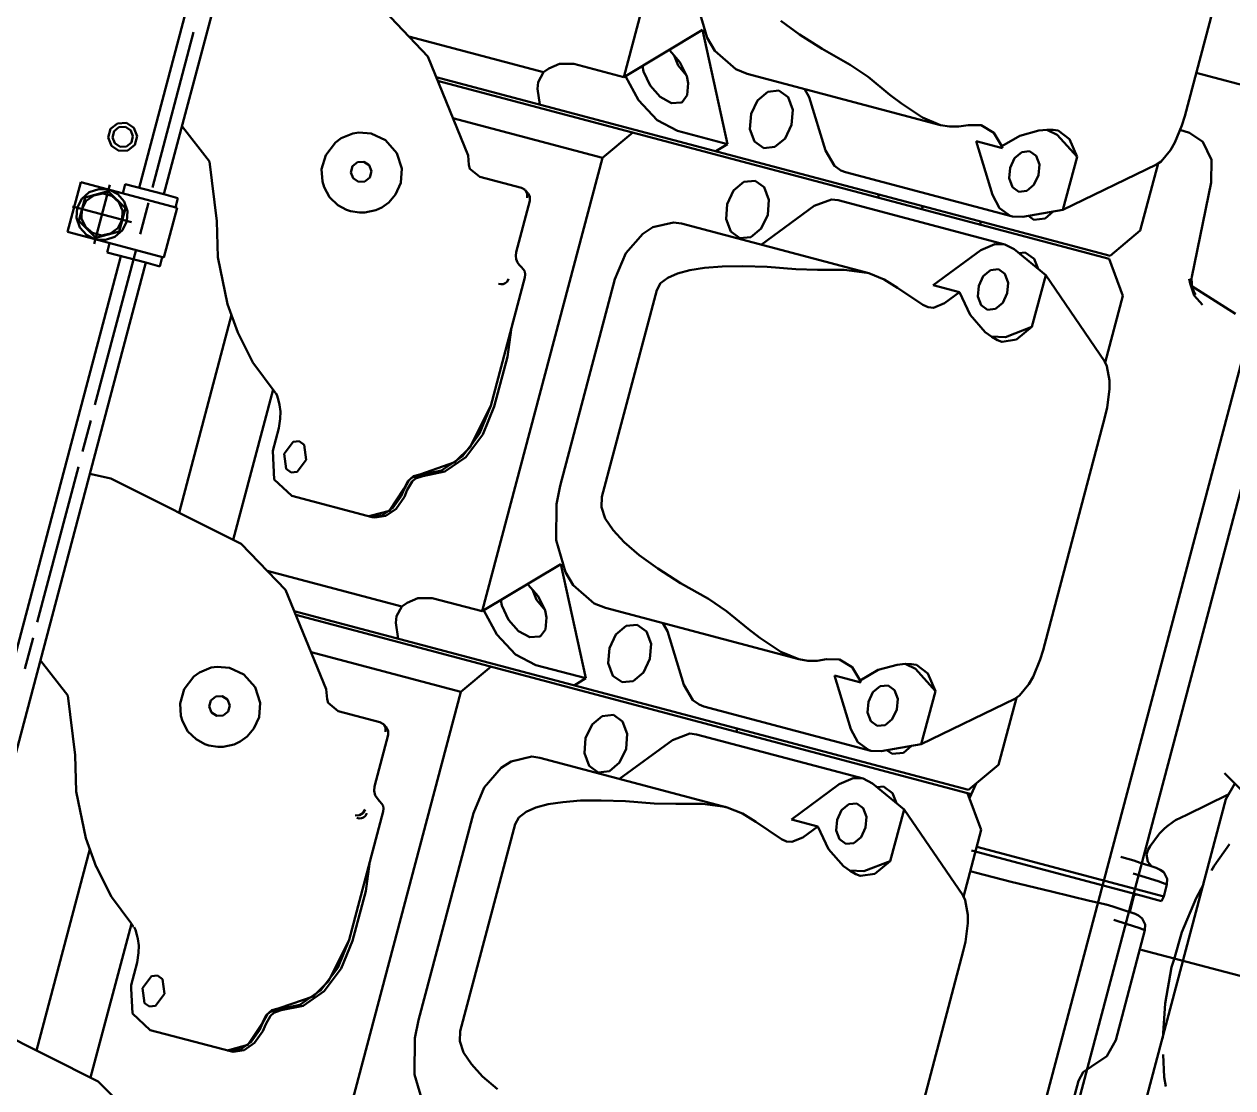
# Model space of a CAD drawing. Header units: centimetres. Extents: x 139057 to 200038, y 34824 to 80516.
# Drawn here: x 170316.28 to 170353.89, y 61318.2 to 61351.31 of the extents above; entities that cross this region are included whole.
import ezdxf

# ---------------------------------------------------------------- set-up
doc = ezdxf.new("R2010")
doc.units = ezdxf.units.CM
doc.header["$LTSCALE"] = 100
doc.layers.get('0').update_dxf_attribs({"lineweight": 0})
doc.layers.add('440_ALTRI_ELEMENTI_001-AM_0', color=31, linetype='Continuous', lineweight=50)

# ---------------------------------------------------------------- blocks, each defined once
blk = doc.blocks.new('A$C12667F03')
for p, q in [((-178.561, -892.661), (-291.341, -1317.962)), ((-214.226, -1023.257), (-262.861, -1206.663)), ((-221.335, -1053.966), (-261.682, -1206.119)), ((-222.302, -1053.71), (-254.147, -1173.799)), ((-269.608, -1097.312), (-276.554, -1123.507)), ((-268.835, -1097.517), (-275.781, -1123.712)), ((-257.724, -1105.947), (-261.467, -1120.064)), ((-242.088, -1114.02), (-244.013, -1121.278)), ((-258.875, -1118.844), (-259.162, -1117.854)), ((-267.567, -1119.427), (-268.919, -1118.006)), ((-256.006, -1118.737), (-256.585, -1118.315)), ((-274.857, -1118.665), (-276.138, -1123.498)), ((-259.017, -1118.596), (-261.467, -1120.064)), ((-259.017, -1118.596), (-258.239, -1122.15)), ((-268.163, -1118.801), (-263.972, -1119.912)), ((-258.632, -1119.249), (-258.875, -1118.844)), ((-255.293, -1119.189), (-256.006, -1118.737)), ((-266.318, -1122.502), (-267.567, -1119.427)), ((-260.065, -1119.224), (-260.036, -1119.24)), ((-260.036, -1119.24), (-259.721, -1119.595)), ((-259.777, -1119.706), (-259.906, -1119.387)), ((-257.984, -1119.82), (-258.632, -1119.249)), ((-254.425, -1119.678), (-255.293, -1119.189)), ((-263.803, -1119.797), (-263.972, -1119.912)), ((-263.803, -1119.797), (-263.476, -1119.656)), ((-263.476, -1119.656), (-263.025, -1119.651)), ((-263.025, -1119.651), (-261.467, -1120.064)), ((-260.856, -1119.885), (-260.892, -1119.72)), ((-259.521, -1120.019), (-259.777, -1119.706)), ((-259.721, -1119.595), (-259.513, -1120.034)), ((-257.628, -1119.96), (-257.984, -1119.82)), ((-253.867, -1120.059), (-254.425, -1119.678)), ((-267.31, -1120.061), (-246.335, -1125.623)), ((-267.263, -1120.178), (-246.361, -1125.72)), ((-264.136, -1120.219), (-263.972, -1119.912)), ((-261.011, -1120.785), (-261.414, -1120.035)), ((-260.648, -1120.324), (-260.856, -1119.885)), ((-259.513, -1120.034), (-259.465, -1120.254)), ((-257.628, -1119.96), (-251.614, -1121.555)), ((-253.187, -1120.612), (-253.867, -1120.059)), ((-243.655, -1119.93), (-235.887, -1121.99)), ((-264.159, -1120.426), (-264.136, -1120.219)), ((-264.084, -1120.917), (-264.159, -1120.426)), ((-260.334, -1120.68), (-260.648, -1120.324)), ((-259.465, -1120.254), (-259.495, -1120.63)), ((-257.307, -1120.787), (-256.989, -1120.521)), ((-256.989, -1120.521), (-256.641, -1120.485)), ((-256.641, -1120.485), (-256.357, -1120.689)), ((-255.851, -1120.431), (-255.7, -1120.685)), ((-260.428, -1121.404), (-261.011, -1120.785)), ((-259.986, -1120.871), (-260.334, -1120.68)), ((-259.683, -1120.853), (-259.986, -1120.871)), ((-259.658, -1120.839), (-259.683, -1120.853)), ((-259.495, -1120.63), (-259.658, -1120.839)), ((-257.51, -1121.212), (-257.307, -1120.787)), ((-256.357, -1120.689), (-256.212, -1121.078)), ((-255.7, -1120.685), (-255.19, -1122.352)), ((-252.83, -1120.89), (-253.187, -1120.612)), ((-252.172, -1121.321), (-252.83, -1120.89)), ((-257.544, -1121.681), (-257.51, -1121.212)), ((-256.212, -1121.078), (-256.246, -1121.547)), ((-251.614, -1121.555), (-252.172, -1121.321)), ((-244.013, -1121.278), (-244.099, -1121.567)), ((-277.444, -1121.679), (-277.515, -1121.948)), ((-277.228, -1121.504), (-277.444, -1121.679)), ((-277.181, -1121.625), (-277.334, -1121.749)), ((-276.95, -1121.488), (-277.228, -1121.504)), ((-276.983, -1121.614), (-277.181, -1121.625)), ((-276.817, -1121.721), (-276.983, -1121.614)), ((-276.716, -1121.639), (-276.95, -1121.488)), ((-276.616, -1121.898), (-276.716, -1121.639)), ((-275.204, -1121.611), (-274.361, -1122.686)), ((-266.791, -1121.337), (-262.132, -1122.572)), ((-259.796, -1121.737), (-260.428, -1121.404)), ((-257.4, -1122.07), (-257.544, -1121.681)), ((-256.246, -1121.547), (-256.449, -1121.972)), ((-251.611, -1121.555), (-251.614, -1121.555)), ((-251.331, -1121.604), (-251.611, -1121.555)), ((-251.043, -1121.605), (-251.331, -1121.604)), ((-250.75, -1121.558), (-251.043, -1121.605)), ((-250.346, -1121.56), (-250.75, -1121.558)), ((-250.346, -1121.56), (-249.954, -1121.799)), ((-248.556, -1121.726), (-248.305, -1121.702)), ((-248.307, -1121.702), (-247.986, -1121.857)), ((-248.305, -1121.702), (-248.105, -1121.704)), ((-248.105, -1121.704), (-247.958, -1121.727)), ((-244.099, -1121.567), (-244.323, -1122.104)), ((-244.163, -1121.71), (-243.864, -1121.801)), ((-277.515, -1121.948), (-277.414, -1122.207)), ((-277.334, -1121.749), (-277.385, -1121.941)), ((-277.385, -1121.941), (-277.314, -1122.125)), ((-276.746, -1121.906), (-276.817, -1121.721)), ((-276.796, -1122.097), (-276.746, -1121.906)), ((-276.687, -1122.167), (-276.616, -1121.898)), ((-270.266, -1121.966), (-270.443, -1122.096)), ((-269.901, -1121.817), (-270.266, -1121.966)), ((-269.712, -1121.788), (-269.901, -1121.817)), ((-269.33, -1121.819), (-269.712, -1121.788)), ((-268.881, -1122.028), (-269.33, -1121.819)), ((-268.529, -1122.428), (-268.881, -1122.028)), ((-261.193, -1121.787), (-262.132, -1122.572)), ((-259.796, -1121.737), (-258.239, -1122.15)), ((-257.115, -1122.273), (-257.4, -1122.07)), ((-256.449, -1121.972), (-256.767, -1122.237)), ((-250.506, -1122.062), (-249.995, -1123.73)), ((-250.506, -1122.062), (-249.686, -1122.28)), ((-249.954, -1121.799), (-249.706, -1122.218)), ((-249.706, -1122.218), (-249.139, -1121.89)), ((-249.139, -1121.89), (-248.556, -1121.726)), ((-247.986, -1121.857), (-247.364, -1122.548)), ((-247.958, -1121.727), (-247.955, -1121.728)), ((-247.955, -1121.728), (-247.599, -1121.996)), ((-247.599, -1121.996), (-247.364, -1122.548)), ((-243.447, -1122.078), (-243.863, -1121.802)), ((-243.183, -1122.635), (-243.447, -1122.078)), ((-277.414, -1122.207), (-277.181, -1122.358)), ((-277.314, -1122.125), (-277.147, -1122.232)), ((-277.181, -1122.358), (-276.903, -1122.343)), ((-277.147, -1122.232), (-276.95, -1122.222)), ((-276.95, -1122.222), (-276.796, -1122.097)), ((-276.903, -1122.343), (-276.687, -1122.167)), ((-270.443, -1122.096), (-270.746, -1122.489)), ((-268.378, -1122.912), (-268.529, -1122.428)), ((-258.239, -1122.15), (-258.606, -1122.37)), ((-256.767, -1122.237), (-257.115, -1122.273)), ((-254.916, -1122.825), (-255.19, -1122.352)), ((-249.705, -1122.217), (-249.686, -1122.28)), ((-249.307, -1122.585), (-249.083, -1122.398)), ((-249.083, -1122.398), (-248.839, -1122.373)), ((-248.839, -1122.373), (-248.639, -1122.516)), ((-244.455, -1122.337), (-244.744, -1122.687)), ((-244.323, -1122.104), (-244.455, -1122.337)), ((-274.361, -1122.686), (-274.135, -1124.546)), ((-270.746, -1122.489), (-270.873, -1122.93)), ((-269.915, -1122.837), (-269.966, -1123.029)), ((-269.762, -1122.713), (-269.915, -1122.837)), ((-269.564, -1122.702), (-269.762, -1122.713)), ((-269.398, -1122.809), (-269.564, -1122.702)), ((-269.327, -1122.993), (-269.398, -1122.809)), ((-266.293, -1122.797), (-266.318, -1122.502)), ((-266.293, -1122.797), (-266.293, -1122.798)), ((-266.257, -1122.917), (-266.293, -1122.798)), ((-262.132, -1122.572), (-265.876, -1136.69)), ((-254.717, -1122.97), (-254.916, -1122.825)), ((-249.45, -1122.884), (-249.307, -1122.585)), ((-248.639, -1122.516), (-248.537, -1122.789)), ((-248.537, -1122.789), (-248.561, -1123.119)), ((-247.364, -1122.548), (-247.802, -1124.199)), ((-244.89, -1122.787), (-247.802, -1124.199)), ((-244.843, -1122.755), (-245.396, -1124.838)), ((-244.744, -1122.687), (-244.89, -1122.787)), ((-243.187, -1123.345), (-243.183, -1122.635)), ((-270.873, -1122.93), (-270.852, -1123.314)), ((-269.966, -1123.029), (-269.895, -1123.213)), ((-269.895, -1123.213), (-269.728, -1123.32)), ((-269.531, -1123.31), (-269.378, -1123.185)), ((-269.378, -1123.185), (-269.327, -1122.993)), ((-268.413, -1123.358), (-268.378, -1122.912)), ((-265.948, -1123.169), (-266.257, -1122.917)), ((-265.948, -1123.169), (-264.652, -1123.513)), ((-254.571, -1123.026), (-254.717, -1122.97)), ((-254.572, -1123.026), (-249.377, -1124.403)), ((-249.473, -1123.214), (-249.45, -1122.884)), ((-249.372, -1123.487), (-249.473, -1123.214)), ((-248.561, -1123.119), (-248.704, -1123.418)), ((-278.781, -1124.882), (-278.371, -1123.336)), ((-275.375, -1124.13), (-278.371, -1123.336)), ((-278.108, -1123.648), (-277.813, -1123.547)), ((-277.95, -1125.258), (-277.463, -1123.421)), ((-277.813, -1123.547), (-277.501, -1123.566)), ((-277.501, -1123.566), (-277.221, -1123.704)), ((-276.989, -1123.392), (-277.066, -1123.682)), ((-276.989, -1123.392), (-275.781, -1123.712)), ((-270.852, -1123.314), (-270.8, -1123.489)), ((-270.8, -1123.489), (-270.625, -1123.802)), ((-269.728, -1123.32), (-269.531, -1123.31)), ((-268.572, -1123.715), (-268.413, -1123.358)), ((-264.652, -1123.513), (-264.542, -1123.575)), ((-264.542, -1123.575), (-264.528, -1123.588)), ((-264.529, -1123.589), (-264.445, -1123.683)), ((-264.528, -1123.588), (-264.475, -1123.687)), ((-258.254, -1124.015), (-258.051, -1123.59)), ((-258.051, -1123.59), (-257.732, -1123.324)), ((-257.732, -1123.324), (-257.384, -1123.288)), ((-257.384, -1123.288), (-257.1, -1123.492)), ((-257.1, -1123.492), (-256.955, -1123.881)), ((-249.172, -1123.63), (-249.372, -1123.487)), ((-248.704, -1123.418), (-248.927, -1123.605)), ((-243.187, -1123.345), (-243.789, -1126.281)), ((-278.48, -1124.135), (-278.342, -1123.854)), ((-278.431, -1124.536), (-278.238, -1123.81)), ((-278.342, -1123.854), (-278.108, -1123.648)), ((-278.335, -1124.173), (-278.2, -1123.917)), ((-277.514, -1123.614), (-278.238, -1123.81)), ((-278.2, -1123.917), (-277.968, -1123.745)), ((-277.968, -1123.745), (-277.684, -1123.69)), ((-277.684, -1123.69), (-277.404, -1123.764)), ((-276.982, -1124.143), (-277.514, -1123.614)), ((-277.404, -1123.764), (-277.184, -1123.953)), ((-277.221, -1123.704), (-277.015, -1123.938)), ((-277.184, -1123.953), (-277.068, -1124.217)), ((-277.015, -1123.938), (-276.914, -1124.233)), ((-275.781, -1123.712), (-275.346, -1123.827)), ((-275.346, -1123.827), (-275.423, -1124.117)), ((-270.625, -1123.802), (-270.373, -1124.045)), ((-268.997, -1124.118), (-268.785, -1123.964)), ((-268.785, -1123.964), (-268.572, -1123.715)), ((-264.391, -1123.912), (-264.816, -1125.514)), ((-264.496, -1123.648), (-264.445, -1123.683)), ((-264.475, -1123.687), (-264.474, -1123.818)), ((-264.445, -1123.683), (-264.391, -1123.783)), ((-264.391, -1123.783), (-264.391, -1123.912)), ((-256.955, -1123.881), (-256.989, -1124.35)), ((-255.549, -1124.071), (-255.01, -1123.871)), ((-255.01, -1123.871), (-254.802, -1123.896)), ((-254.802, -1123.896), (-249.608, -1125.273)), ((-253.529, -1123.716), (-253.555, -1123.812)), ((-249.78, -1124.14), (-249.995, -1123.73)), ((-248.927, -1123.605), (-249.172, -1123.63)), ((-276.788, -1124.583), (-278.625, -1124.096)), ((-278.499, -1124.446), (-278.48, -1124.135)), ((-278.344, -1124.462), (-278.335, -1124.173)), ((-277.174, -1124.869), (-276.982, -1124.143)), ((-277.068, -1124.217), (-277.078, -1124.506)), ((-276.914, -1124.233), (-276.933, -1124.545)), ((-276.266, -1123.981), (-276.523, -1124.948)), ((-275.785, -1125.677), (-275.375, -1124.13)), ((-270.373, -1124.045), (-270.1, -1124.195)), ((-270.1, -1124.195), (-269.972, -1124.238)), ((-269.692, -1124.282), (-269.972, -1124.238)), ((-269.692, -1124.282), (-269.528, -1124.28)), ((-269.528, -1124.28), (-269.183, -1124.204)), ((-269.183, -1124.204), (-268.997, -1124.118)), ((-258.288, -1124.484), (-258.254, -1124.015)), ((-255.549, -1124.071), (-257.191, -1125.28)), ((-252.159, -1124.079), (-252.192, -1124.174)), ((-249.449, -1124.38), (-249.78, -1124.14)), ((-247.802, -1124.199), (-249.052, -1124.416)), ((-248.103, -1124.251), (-248.36, -1124.467)), ((-278.398, -1124.741), (-278.499, -1124.446)), ((-277.899, -1125.065), (-278.431, -1124.536)), ((-278.228, -1124.727), (-278.344, -1124.462)), ((-277.078, -1124.506), (-277.213, -1124.762)), ((-276.933, -1124.545), (-277.07, -1124.825)), ((-274.135, -1124.544), (-274.108, -1125.673)), ((-274.135, -1124.544), (-274.135, -1124.546)), ((-260.569, -1124.737), (-259.927, -1124.584)), ((-259.927, -1124.584), (-259.676, -1124.621)), ((-259.676, -1124.62), (-253.843, -1126.167)), ((-258.143, -1124.873), (-258.288, -1124.484)), ((-256.989, -1124.35), (-257.192, -1124.775)), ((-250.36, -1124.556), (-250.383, -1124.653)), ((-249.377, -1124.403), (-249.449, -1124.38)), ((-249.052, -1124.416), (-249.377, -1124.403)), ((-248.874, -1124.384), (-248.708, -1124.503)), ((-248.36, -1124.467), (-248.708, -1124.503)), ((-275.785, -1125.677), (-278.781, -1124.882)), ((-278.191, -1124.976), (-278.398, -1124.741)), ((-278.008, -1124.915), (-278.228, -1124.727)), ((-277.911, -1125.113), (-278.191, -1124.976)), ((-277.729, -1124.989), (-278.008, -1124.915)), ((-277.174, -1124.869), (-277.899, -1125.065)), ((-277.445, -1124.935), (-277.729, -1124.989)), ((-277.305, -1125.031), (-277.6, -1125.132)), ((-277.213, -1124.762), (-277.445, -1124.935)), ((-277.07, -1124.825), (-277.305, -1125.031)), ((-261.403, -1125.547), (-260.876, -1124.938)), ((-260.876, -1124.938), (-260.569, -1124.737)), ((-257.859, -1125.077), (-258.143, -1124.873)), ((-257.511, -1125.041), (-257.859, -1125.077)), ((-257.192, -1124.775), (-257.511, -1125.041)), ((-245.396, -1124.838), (-246.335, -1125.623)), ((-276.651, -1125.431), (-277.932, -1130.264)), ((-277.6, -1125.132), (-277.911, -1125.113)), ((-277.476, -1125.228), (-277.553, -1125.518)), ((-250.355, -1125.449), (-251.842, -1126.543)), ((-250.355, -1125.449), (-249.925, -1125.259)), ((-249.925, -1125.259), (-249.608, -1125.273)), ((-249.608, -1125.273), (-249.32, -1125.423)), ((-249.32, -1125.423), (-248.34, -1126.231)), ((-276.345, -1125.839), (-283.064, -1151.177)), ((-277.118, -1125.634), (-282.845, -1147.231)), ((-277.553, -1125.518), (-276.345, -1125.839)), ((-276.345, -1125.839), (-275.91, -1125.954)), ((-275.833, -1125.664), (-275.91, -1125.954)), ((-274.108, -1125.673), (-273.8, -1127.129)), ((-264.83, -1125.627), (-264.816, -1125.514)), ((-264.817, -1125.733), (-264.83, -1125.627)), ((-264.781, -1125.829), (-264.817, -1125.733)), ((-264.729, -1125.91), (-264.781, -1125.829)), ((-261.744, -1126.348), (-261.403, -1125.547)), ((-248.977, -1125.518), (-249.18, -1125.539)), ((-248.977, -1125.518), (-248.693, -1125.721)), ((-248.693, -1125.721), (-248.576, -1126.036)), ((-246.361, -1125.72), (-245.934, -1126.868)), ((-264.668, -1125.971), (-264.729, -1125.91)), ((-264.59, -1126.051), (-264.668, -1125.971)), ((-264.59, -1126.051), (-264.551, -1126.118)), ((-264.551, -1126.118), (-264.535, -1126.203)), ((-264.535, -1126.203), (-264.547, -1126.298)), ((-260.104, -1126.306), (-259.798, -1126.172)), ((-259.798, -1126.172), (-259.417, -1126.071)), ((-259.417, -1126.071), (-258.958, -1126)), ((-258.958, -1126), (-258.413, -1125.958)), ((-258.413, -1125.958), (-257.768, -1125.948)), ((-257.768, -1125.948), (-257.009, -1125.973)), ((-257.009, -1125.973), (-256.113, -1126.042)), ((-256.113, -1126.042), (-255.444, -1126.059)), ((-255.444, -1126.059), (-254.614, -1126.061)), ((-254.614, -1126.061), (-253.908, -1126.151)), ((-253.908, -1126.151), (-253.841, -1126.168)), ((-253.841, -1126.168), (-253.369, -1126.358)), ((-250.281, -1126.258), (-250.057, -1126.072)), ((-250.057, -1126.072), (-249.813, -1126.046)), ((-249.813, -1126.046), (-249.613, -1126.189)), ((-249.613, -1126.189), (-249.511, -1126.462)), ((-264.547, -1126.298), (-265.606, -1130.29)), ((-265.295, -1126.512), (-265.373, -1126.497)), ((-265.224, -1126.507), (-265.295, -1126.512)), ((-265.159, -1126.482), (-265.224, -1126.507)), ((-265.1, -1126.433), (-265.159, -1126.482)), ((-265.053, -1126.344), (-265.1, -1126.433)), ((-261.744, -1126.348), (-263.451, -1132.786)), ((-260.445, -1126.693), (-260.328, -1126.481)), ((-260.328, -1126.481), (-260.104, -1126.306)), ((-253.369, -1126.358), (-252.953, -1126.618)), ((-251.842, -1126.543), (-251.021, -1126.761)), ((-250.447, -1126.887), (-250.424, -1126.557)), ((-250.424, -1126.557), (-250.281, -1126.258)), ((-249.511, -1126.462), (-249.535, -1126.792)), ((-248.34, -1126.231), (-248.767, -1127.839)), ((-248.34, -1126.231), (-246.512, -1128.9)), ((-243.871, -1126.34), (-243.846, -1126.486)), ((-243.846, -1126.486), (-243.722, -1126.862)), ((-243.799, -1126.342), (-243.79, -1126.282)), ((-243.784, -1126.611), (-243.799, -1126.342)), ((-243.787, -1126.566), (-242.429, -1127.433)), ((-260.445, -1126.693), (-262.152, -1133.13)), ((-252.953, -1126.618), (-252.158, -1127.154)), ((-251.021, -1126.761), (-251.487, -1127.103)), ((-250.691, -1127.467), (-251.021, -1126.761)), ((-250.346, -1127.16), (-250.447, -1126.887)), ((-249.535, -1126.792), (-249.678, -1127.091)), ((-245.934, -1126.868), (-246.486, -1128.951)), ((-243.71, -1126.793), (-243.784, -1126.611)), ((-243.722, -1126.862), (-243.454, -1127.152)), ((-243.682, -1126.836), (-243.71, -1126.793)), ((-273.8, -1127.129), (-273.479, -1128.013)), ((-252.158, -1127.154), (-252.002, -1127.224)), ((-251.832, -1127.24), (-252.002, -1127.224)), ((-251.487, -1127.103), (-251.832, -1127.24)), ((-250.146, -1127.303), (-250.346, -1127.16)), ((-249.901, -1127.278), (-250.146, -1127.303)), ((-249.678, -1127.091), (-249.901, -1127.278)), ((-273.677, -1127.466), (-275.309, -1133.62)), ((-250.219, -1127.997), (-250.691, -1127.467)), ((-273.481, -1128.009), (-273.01, -1128.947)), ((-273.481, -1128.009), (-273.479, -1128.013)), ((-264.979, -1127.927), (-265.093, -1128.771)), ((-250.015, -1128.146), (-250.219, -1127.997)), ((-248.767, -1127.839), (-249.592, -1128.157)), ((-248.767, -1127.839), (-249.25, -1128.233)), ((-249.592, -1128.157), (-250.033, -1128.133)), ((-249.841, -1128.246), (-250.015, -1128.146)), ((-249.701, -1128.3), (-249.841, -1128.246)), ((-249.698, -1128.301), (-249.701, -1128.3)), ((-249.25, -1128.233), (-249.698, -1128.301)), ((-265.093, -1128.771), (-265.503, -1130.317)), ((-273.01, -1128.947), (-272.316, -1129.882)), ((-246.512, -1128.9), (-246.433, -1129.059)), ((-246.433, -1129.059), (-246.356, -1129.506)), ((-246.356, -1129.506), (-246.357, -1129.774)), ((-272.386, -1129.789), (-273.626, -1134.465)), ((-272.317, -1129.882), (-272.316, -1129.883)), ((-272.305, -1129.893), (-272.304, -1129.895)), ((-272.304, -1129.895), (-272.261, -1129.98)), ((-272.261, -1129.98), (-272.216, -1130.131)), ((-246.357, -1129.774), (-246.429, -1130.351)), ((-272.216, -1130.131), (-272.189, -1130.259)), ((-272.189, -1130.259), (-272.157, -1130.469)), ((-265.599, -1130.263), (-266.251, -1131.579)), ((-265.956, -1131.158), (-265.606, -1130.29)), ((-265.854, -1131.185), (-265.503, -1130.317)), ((-246.429, -1130.351), (-246.497, -1130.646)), ((-272.16, -1130.698), (-272.21, -1130.991)), ((-272.157, -1130.469), (-272.16, -1130.698)), ((-246.497, -1130.646), (-248.421, -1137.903)), ((-278.061, -1130.747), (-278.317, -1131.714)), ((-272.21, -1130.991), (-272.397, -1131.696)), ((-271.757, -1131.418), (-272.039, -1131.791)), ((-271.569, -1131.399), (-271.757, -1131.418)), ((-271.415, -1131.509), (-271.569, -1131.399)), ((-266.387, -1131.888), (-265.854, -1131.185)), ((-266.204, -1131.484), (-266.347, -1131.672)), ((-266.204, -1131.484), (-265.956, -1131.158)), ((-272.397, -1131.696), (-272.355, -1132.583)), ((-272.039, -1131.791), (-271.979, -1132.255)), ((-271.356, -1131.972), (-271.415, -1131.509)), ((-266.251, -1131.579), (-266.733, -1132.048)), ((-266.665, -1131.982), (-266.49, -1131.861)), ((-266.49, -1131.861), (-266.347, -1131.672)), ((-278.445, -1132.197), (-279.727, -1137.03)), ((-271.637, -1132.346), (-271.356, -1131.972)), ((-266.733, -1132.048), (-267.821, -1132.429)), ((-266.789, -1132.068), (-267.141, -1132.311)), ((-267.039, -1132.339), (-266.387, -1131.888)), ((-266.665, -1131.982), (-266.789, -1132.068)), ((-277.43, -1132.554), (-278.089, -1132.415)), ((-273.378, -1134.59), (-277.43, -1132.554)), ((-272.355, -1132.583), (-271.799, -1133.096)), ((-271.979, -1132.255), (-271.825, -1132.365)), ((-271.825, -1132.365), (-271.637, -1132.346)), ((-268.014, -1132.481), (-268.186, -1132.638)), ((-268.186, -1132.638), (-268.058, -1132.53)), ((-268.058, -1132.53), (-267.829, -1132.455)), ((-268.058, -1132.65), (-267.955, -1132.557)), ((-267.821, -1132.429), (-268.014, -1132.481)), ((-267.955, -1132.557), (-267.727, -1132.483)), ((-267.141, -1132.311), (-267.829, -1132.455)), ((-267.727, -1132.483), (-267.039, -1132.339)), ((-268.759, -1133.562), (-268.304, -1132.87)), ((-268.399, -1133.105), (-268.309, -1132.887)), ((-268.16, -1132.623), (-268.309, -1132.887)), ((-268.186, -1132.638), (-268.304, -1132.87)), ((-268.296, -1133.132), (-268.207, -1132.914)), ((-268.207, -1132.914), (-268.058, -1132.65)), ((-263.565, -1133.355), (-263.451, -1132.786)), ((-271.8, -1133.096), (-269.305, -1133.758)), ((-268.655, -1133.469), (-268.399, -1133.105)), ((-268.553, -1133.496), (-268.296, -1133.132)), ((-263.57, -1134.479), (-263.565, -1133.355)), ((-262.166, -1133.444), (-262.152, -1133.13)), ((-269.408, -1133.73), (-269.325, -1133.746)), ((-269.318, -1133.707), (-269.407, -1133.731)), ((-269.325, -1133.746), (-268.981, -1133.695)), ((-269.318, -1133.707), (-268.759, -1133.562)), ((-269.222, -1133.773), (-268.879, -1133.722)), ((-268.808, -1133.575), (-268.981, -1133.695)), ((-268.879, -1133.722), (-268.553, -1133.496)), ((-268.655, -1133.469), (-268.808, -1133.575)), ((-262.046, -1133.797), (-262.166, -1133.444)), ((-269.305, -1133.758), (-269.222, -1133.773)), ((-261.804, -1134.163), (-262.046, -1133.797)), ((-263.284, -1135.469), (-263.57, -1134.479)), ((-261.454, -1134.543), (-261.804, -1134.163)), ((-272.002, -1136.017), (-273.378, -1134.59)), ((-260.993, -1134.94), (-261.454, -1134.543)), ((-263.425, -1135.221), (-265.876, -1136.69)), ((-263.425, -1135.221), (-262.648, -1138.775)), ((-260.415, -1135.362), (-260.993, -1134.94)), ((-272.572, -1135.426), (-268.381, -1136.537)), ((-263.041, -1135.874), (-263.284, -1135.469)), ((-259.702, -1135.815), (-260.415, -1135.362)), ((-264.474, -1135.849), (-264.444, -1135.865)), ((-264.444, -1135.865), (-264.13, -1136.221)), ((-262.393, -1136.445), (-263.041, -1135.874)), ((-258.834, -1136.304), (-259.702, -1135.815)), ((-270.728, -1139.114), (-272.002, -1136.017)), ((-268.211, -1136.422), (-267.885, -1136.281)), ((-267.885, -1136.281), (-267.433, -1136.277)), ((-267.433, -1136.277), (-265.876, -1136.69)), ((-265.265, -1136.511), (-265.301, -1136.345)), ((-264.186, -1136.332), (-264.315, -1136.012)), ((-263.929, -1136.644), (-264.186, -1136.332)), ((-264.13, -1136.221), (-263.922, -1136.66)), ((-258.275, -1136.685), (-258.834, -1136.304)), ((-271.728, -1136.684), (-250.744, -1142.249)), ((-268.545, -1136.845), (-268.381, -1136.537)), ((-268.211, -1136.422), (-268.381, -1136.537)), ((-265.42, -1137.41), (-265.822, -1136.66)), ((-265.057, -1136.95), (-265.265, -1136.511)), ((-263.922, -1136.66), (-263.874, -1136.88)), ((-262.037, -1136.585), (-262.393, -1136.445)), ((-262.037, -1136.585), (-256.022, -1138.18)), ((-257.595, -1137.238), (-258.275, -1136.685)), ((-271.68, -1136.801), (-250.77, -1142.346)), ((-268.568, -1137.051), (-268.545, -1136.845)), ((-268.493, -1137.542), (-268.568, -1137.051)), ((-264.743, -1137.306), (-265.057, -1136.95)), ((-263.874, -1136.88), (-263.904, -1137.255)), ((-261.398, -1137.147), (-261.05, -1137.111)), ((-261.05, -1137.111), (-260.765, -1137.314)), ((-260.259, -1137.056), (-260.109, -1137.31)), ((-264.836, -1138.029), (-265.42, -1137.41)), ((-264.394, -1137.496), (-264.743, -1137.306)), ((-264.092, -1137.478), (-264.394, -1137.496)), ((-264.067, -1137.465), (-264.092, -1137.478)), ((-263.904, -1137.255), (-264.067, -1137.465)), ((-261.919, -1137.837), (-261.716, -1137.412)), ((-261.716, -1137.412), (-261.398, -1137.147)), ((-260.765, -1137.314), (-260.621, -1137.703)), ((-260.109, -1137.31), (-259.598, -1138.978)), ((-257.239, -1137.515), (-257.595, -1137.238)), ((-279.855, -1137.514), (-280.111, -1138.48)), ((-261.953, -1138.307), (-261.919, -1137.837)), ((-260.621, -1137.703), (-260.655, -1138.172)), ((-256.58, -1137.947), (-257.239, -1137.515)), ((-279.628, -1138.217), (-278.77, -1139.312)), ((-271.202, -1137.962), (-266.541, -1139.198)), ((-264.205, -1138.362), (-264.836, -1138.029)), ((-260.655, -1138.172), (-260.858, -1138.597)), ((-256.022, -1138.18), (-256.58, -1137.947)), ((-256.022, -1138.18), (-256.019, -1138.181)), ((-255.74, -1138.229), (-256.019, -1138.181)), ((-255.452, -1138.23), (-255.74, -1138.229)), ((-255.159, -1138.183), (-255.452, -1138.23)), ((-254.755, -1138.185), (-255.159, -1138.183)), ((-254.755, -1138.185), (-254.363, -1138.424)), ((-248.508, -1138.192), (-248.732, -1138.73)), ((-248.421, -1137.903), (-248.508, -1138.192)), ((-274.674, -1138.591), (-274.852, -1138.722)), ((-274.31, -1138.442), (-274.674, -1138.591)), ((-274.121, -1138.414), (-274.31, -1138.442)), ((-273.739, -1138.445), (-274.121, -1138.414)), ((-273.29, -1138.653), (-273.739, -1138.445)), ((-265.601, -1138.412), (-266.541, -1139.198)), ((-264.205, -1138.362), (-262.648, -1138.775)), ((-261.808, -1138.695), (-261.953, -1138.307)), ((-260.858, -1138.597), (-261.176, -1138.863)), ((-254.363, -1138.424), (-254.115, -1138.843)), ((-254.115, -1138.843), (-253.548, -1138.515)), ((-253.548, -1138.515), (-252.965, -1138.351)), ((-252.965, -1138.351), (-252.714, -1138.327)), ((-252.716, -1138.327), (-252.395, -1138.482)), ((-252.714, -1138.327), (-252.514, -1138.33)), ((-252.514, -1138.33), (-252.367, -1138.353)), ((-252.395, -1138.482), (-251.773, -1139.173)), ((-252.367, -1138.353), (-252.364, -1138.354)), ((-252.364, -1138.354), (-252.008, -1138.622)), ((-252.008, -1138.622), (-251.773, -1139.173)), ((-274.852, -1138.722), (-275.155, -1139.115)), ((-272.938, -1139.053), (-273.29, -1138.653)), ((-262.648, -1138.775), (-263.014, -1138.995)), ((-261.524, -1138.899), (-261.808, -1138.695)), ((-261.176, -1138.863), (-261.524, -1138.899)), ((-259.324, -1139.451), (-259.598, -1138.978)), ((-254.914, -1138.687), (-254.404, -1140.355)), ((-254.914, -1138.687), (-254.094, -1138.905)), ((-254.113, -1138.842), (-254.094, -1138.905)), ((-253.492, -1139.024), (-253.247, -1138.999)), ((-253.247, -1138.999), (-253.047, -1139.142)), ((-248.864, -1138.962), (-249.152, -1139.313)), ((-248.732, -1138.73), (-248.864, -1138.962)), ((-278.77, -1139.312), (-278.544, -1141.172)), ((-275.155, -1139.115), (-275.281, -1139.555)), ((-274.17, -1139.338), (-274.324, -1139.463)), ((-273.973, -1139.327), (-274.17, -1139.338)), ((-273.807, -1139.434), (-273.973, -1139.327)), ((-272.786, -1139.537), (-272.938, -1139.053)), ((-270.702, -1139.423), (-270.728, -1139.114)), ((-266.541, -1139.198), (-270.285, -1153.315)), ((-253.858, -1139.509), (-253.716, -1139.211)), ((-253.716, -1139.211), (-253.492, -1139.024)), ((-253.047, -1139.142), (-252.946, -1139.415)), ((-251.773, -1139.173), (-252.21, -1140.824)), ((-249.252, -1139.38), (-249.804, -1141.463)), ((-249.152, -1139.313), (-249.299, -1139.412)), ((-275.281, -1139.555), (-275.261, -1139.94)), ((-274.324, -1139.463), (-274.375, -1139.654)), ((-274.375, -1139.654), (-274.303, -1139.839)), ((-273.735, -1139.619), (-273.807, -1139.434)), ((-273.786, -1139.81), (-273.735, -1139.619)), ((-272.822, -1139.983), (-272.786, -1139.537)), ((-270.702, -1139.423), (-270.702, -1139.423)), ((-270.666, -1139.542), (-270.702, -1139.423)), ((-270.357, -1139.794), (-270.666, -1139.542)), ((-259.125, -1139.595), (-259.324, -1139.451)), ((-258.98, -1139.651), (-259.125, -1139.595)), ((-258.98, -1139.651), (-253.786, -1141.028)), ((-253.882, -1139.839), (-253.858, -1139.509)), ((-252.97, -1139.745), (-253.113, -1140.043)), ((-252.946, -1139.415), (-252.97, -1139.745)), ((-249.299, -1139.412), (-252.21, -1140.824)), ((-275.261, -1139.94), (-275.209, -1140.114)), ((-275.209, -1140.114), (-275.034, -1140.428)), ((-274.303, -1139.839), (-274.137, -1139.946)), ((-274.137, -1139.946), (-273.94, -1139.935)), ((-273.94, -1139.935), (-273.786, -1139.81)), ((-272.981, -1140.34), (-272.822, -1139.983)), ((-270.357, -1139.794), (-269.06, -1140.138)), ((-269.06, -1140.138), (-268.951, -1140.2)), ((-262.459, -1140.216), (-262.141, -1139.95)), ((-262.141, -1139.95), (-261.793, -1139.914)), ((-261.793, -1139.914), (-261.509, -1140.117)), ((-261.509, -1140.117), (-261.364, -1140.506)), ((-253.78, -1140.112), (-253.882, -1139.839)), ((-253.581, -1140.255), (-253.78, -1140.112)), ((-253.113, -1140.043), (-253.336, -1140.23)), ((-275.034, -1140.428), (-274.782, -1140.671)), ((-273.194, -1140.59), (-272.981, -1140.34)), ((-268.951, -1140.2), (-268.937, -1140.214)), ((-268.937, -1140.214), (-268.854, -1140.308)), ((-268.937, -1140.214), (-268.884, -1140.313)), ((-268.905, -1140.274), (-268.854, -1140.308)), ((-268.884, -1140.313), (-268.883, -1140.444)), ((-268.854, -1140.308), (-268.8, -1140.408)), ((-268.8, -1140.408), (-268.8, -1140.538)), ((-262.662, -1140.64), (-262.459, -1140.216)), ((-261.364, -1140.506), (-261.398, -1140.975)), ((-259.958, -1140.697), (-259.419, -1140.497)), ((-259.419, -1140.497), (-259.21, -1140.521)), ((-259.211, -1140.521), (-254.016, -1141.898)), ((-257.938, -1140.341), (-257.963, -1140.438)), ((-254.188, -1140.765), (-254.404, -1140.355)), ((-253.336, -1140.23), (-253.581, -1140.255)), ((-274.782, -1140.671), (-274.509, -1140.82)), ((-274.509, -1140.82), (-274.38, -1140.863)), ((-274.101, -1140.908), (-274.38, -1140.863)), ((-273.937, -1140.905), (-273.591, -1140.83)), ((-273.591, -1140.83), (-273.406, -1140.743)), ((-273.406, -1140.743), (-273.194, -1140.59)), ((-268.8, -1140.538), (-269.224, -1142.14)), ((-262.696, -1141.11), (-262.662, -1140.64)), ((-259.958, -1140.697), (-261.599, -1141.905)), ((-253.858, -1141.005), (-254.188, -1140.765)), ((-252.21, -1140.824), (-253.461, -1141.041)), ((-252.511, -1140.877), (-252.769, -1141.092)), ((-278.543, -1141.169), (-278.544, -1141.172)), ((-278.543, -1141.169), (-278.516, -1142.298)), ((-274.101, -1140.908), (-273.937, -1140.905)), ((-264.977, -1141.362), (-264.336, -1141.209)), ((-264.336, -1141.209), (-264.085, -1141.246)), ((-264.085, -1141.246), (-258.252, -1142.793)), ((-262.552, -1141.498), (-262.696, -1141.11)), ((-261.398, -1140.975), (-261.601, -1141.4)), ((-253.786, -1141.028), (-253.858, -1141.005)), ((-253.461, -1141.041), (-253.786, -1141.028)), ((-253.282, -1141.01), (-253.117, -1141.128)), ((-252.769, -1141.092), (-253.117, -1141.128)), ((-265.812, -1142.173), (-265.285, -1141.563)), ((-265.285, -1141.563), (-264.977, -1141.362)), ((-262.267, -1141.702), (-262.552, -1141.498)), ((-261.601, -1141.4), (-261.919, -1141.666)), ((-249.804, -1141.463), (-250.744, -1142.249)), ((-261.919, -1141.666), (-262.267, -1141.702)), ((-254.763, -1142.074), (-254.334, -1141.885)), ((-254.334, -1141.885), (-254.016, -1141.898)), ((-254.016, -1141.898), (-253.728, -1142.048)), ((-242.772, -1141.73), (-240.574, -1143.916)), ((-278.516, -1142.298), (-278.208, -1143.754)), ((-269.238, -1142.282), (-269.224, -1142.139)), ((-269.204, -1142.424), (-269.238, -1142.282)), ((-266.152, -1142.974), (-265.812, -1142.173)), ((-254.763, -1142.074), (-256.25, -1143.169)), ((-253.728, -1142.048), (-252.749, -1142.856)), ((-253.386, -1142.143), (-253.588, -1142.164)), ((-253.386, -1142.143), (-253.102, -1142.347)), ((-253.102, -1142.347), (-252.985, -1142.662)), ((-250.77, -1142.346), (-250.343, -1143.493)), ((-250.77, -1142.346), (-250.654, -1142.386)), ((-250.503, -1142.048), (-250.709, -1142.51)), ((-242.662, -1142.394), (-243.949, -1143.024)), ((-242.453, -1142.047), (-242.736, -1142.541)), ((-269.076, -1142.597), (-269.204, -1142.424)), ((-268.998, -1142.677), (-269.076, -1142.597)), ((-268.998, -1142.677), (-268.959, -1142.743)), ((-268.959, -1142.743), (-268.944, -1142.829)), ((-264.207, -1142.797), (-263.826, -1142.696)), ((-263.826, -1142.696), (-263.367, -1142.626)), ((-263.367, -1142.626), (-262.821, -1142.583)), ((-262.821, -1142.583), (-262.177, -1142.573)), ((-262.177, -1142.573), (-261.417, -1142.599)), ((-261.417, -1142.599), (-260.521, -1142.668)), ((-260.521, -1142.668), (-259.852, -1142.684)), ((-259.852, -1142.684), (-259.023, -1142.686)), ((-259.023, -1142.686), (-258.317, -1142.776)), ((-258.317, -1142.776), (-258.249, -1142.793)), ((-254.69, -1142.884), (-254.466, -1142.697)), ((-254.466, -1142.697), (-254.222, -1142.672)), ((-254.222, -1142.672), (-254.021, -1142.815)), ((-242.736, -1142.541), (-245.402, -1152.594)), ((-268.956, -1142.924), (-270.014, -1146.915)), ((-269.699, -1143.039), (-269.83, -1143.04)), ((-269.704, -1143.138), (-269.782, -1143.122)), ((-269.632, -1143.132), (-269.704, -1143.138)), ((-269.587, -1142.972), (-269.699, -1143.039)), ((-269.568, -1143.107), (-269.632, -1143.132)), ((-269.524, -1142.862), (-269.587, -1142.972)), ((-269.509, -1143.059), (-269.568, -1143.107)), ((-269.462, -1142.97), (-269.509, -1143.059)), ((-268.944, -1142.829), (-268.956, -1142.924)), ((-266.152, -1142.974), (-267.86, -1149.411)), ((-264.854, -1143.318), (-264.737, -1143.107)), ((-264.737, -1143.107), (-264.513, -1142.931)), ((-264.513, -1142.931), (-264.207, -1142.797)), ((-258.249, -1142.793), (-257.778, -1142.984)), ((-257.778, -1142.984), (-257.362, -1143.243)), ((-254.832, -1143.182), (-254.69, -1142.884)), ((-254.021, -1142.815), (-253.92, -1143.088)), ((-253.92, -1143.088), (-253.944, -1143.418)), ((-252.749, -1142.856), (-253.176, -1144.465)), ((-252.749, -1142.856), (-250.92, -1145.526)), ((-243.949, -1143.024), (-244.297, -1143.194)), ((-264.854, -1143.318), (-266.561, -1149.755)), ((-257.362, -1143.243), (-256.566, -1143.779)), ((-256.25, -1143.169), (-255.43, -1143.386)), ((-255.43, -1143.386), (-255.896, -1143.729)), ((-255.1, -1144.092), (-255.43, -1143.386)), ((-254.856, -1143.512), (-254.832, -1143.182)), ((-254.754, -1143.785), (-254.856, -1143.512)), ((-253.944, -1143.418), (-254.087, -1143.716)), ((-250.343, -1143.493), (-250.895, -1145.577)), ((-244.799, -1143.609), (-244.656, -1143.459)), ((-244.656, -1143.459), (-244.571, -1143.385)), ((-244.571, -1143.385), (-244.369, -1143.239)), ((-244.369, -1143.239), (-244.298, -1143.195)), ((-244.297, -1143.194), (-244.298, -1143.195)), ((-278.208, -1143.754), (-277.888, -1144.638)), ((-256.566, -1143.779), (-256.411, -1143.85)), ((-256.24, -1143.865), (-256.411, -1143.85)), ((-255.896, -1143.729), (-256.24, -1143.865)), ((-254.555, -1143.928), (-254.754, -1143.785)), ((-254.31, -1143.903), (-254.555, -1143.928)), ((-254.087, -1143.716), (-254.31, -1143.903)), ((-245.085, -1144.003), (-244.833, -1143.65)), ((-244.833, -1143.65), (-244.799, -1143.609)), ((-244.832, -1143.649), (-244.833, -1143.65)), ((-278.086, -1144.091), (-279.748, -1150.358)), ((-254.628, -1144.622), (-255.1, -1144.092)), ((-250.647, -1144.137), (-245.374, -1145.535)), ((-250.484, -1144.025), (-244.664, -1145.568)), ((-245.2, -1144.257), (-245.146, -1144.103)), ((-245.161, -1144.489), (-245.2, -1144.257)), ((-245.146, -1144.103), (-245.085, -1144.003)), ((-242.616, -1143.934), (-243.099, -1144.613)), ((-277.889, -1144.634), (-277.888, -1144.638)), ((-277.889, -1144.635), (-277.418, -1145.572)), ((-269.388, -1144.552), (-269.502, -1145.396)), ((-254.424, -1144.771), (-254.628, -1144.622)), ((-253.176, -1144.465), (-254.001, -1144.782)), ((-253.176, -1144.465), (-253.659, -1144.858)), ((-245.997, -1144.336), (-245.823, -1144.382)), ((-245.823, -1144.382), (-245.781, -1144.394)), ((-245.601, -1144.45), (-245.781, -1144.394)), ((-245.397, -1144.513), (-245.601, -1144.45)), ((-245.229, -1144.566), (-245.397, -1144.513)), ((-245.093, -1144.611), (-245.229, -1144.566)), ((-245.049, -1144.623), (-245.161, -1144.489)), ((-244.964, -1144.655), (-245.093, -1144.611)), ((-245.041, -1144.629), (-245.049, -1144.623)), ((-244.903, -1144.677), (-244.964, -1144.655)), ((-243.099, -1144.613), (-243.18, -1144.759)), ((-254.001, -1144.782), (-254.441, -1144.759)), ((-254.25, -1144.871), (-254.424, -1144.771)), ((-254.11, -1144.926), (-254.25, -1144.871)), ((-254.107, -1144.926), (-254.11, -1144.926)), ((-253.659, -1144.858), (-254.107, -1144.926)), ((-250.531, -1144.82), (-250.684, -1144.78)), ((-249.417, -1145.105), (-250.531, -1144.82)), ((-245.621, -1144.85), (-244.843, -1145.092)), ((-244.837, -1144.702), (-244.903, -1144.677)), ((-244.774, -1144.731), (-244.837, -1144.702)), ((-244.665, -1144.813), (-244.774, -1144.731)), ((-244.56, -1145.011), (-244.665, -1144.813)), ((-244.565, -1145.196), (-244.56, -1145.011)), ((-269.502, -1145.396), (-269.912, -1146.943)), ((-248.162, -1145.415), (-249.417, -1145.105)), ((-244.843, -1145.092), (-244.572, -1145.19)), ((-244.565, -1145.196), (-244.664, -1145.568)), ((-244.572, -1145.19), (-244.565, -1145.196)), ((-243.423, -1145.196), (-243.655, -1145.614)), ((-277.418, -1145.572), (-276.812, -1146.39)), ((-250.92, -1145.526), (-250.842, -1145.685)), ((-250.842, -1145.685), (-250.765, -1146.132)), ((-246.971, -1145.699), (-248.162, -1145.415)), ((-246.458, -1145.818), (-246.971, -1145.699)), ((-245.593, -1145.56), (-245.722, -1146.048)), ((-245.572, -1145.524), (-245.593, -1145.56)), ((-245.536, -1145.503), (-245.572, -1145.524)), ((-245.495, -1145.503), (-245.536, -1145.503)), ((-245.374, -1145.535), (-244.73, -1145.706)), ((-244.664, -1145.568), (-244.73, -1145.706)), ((-243.655, -1145.614), (-244.098, -1146.671)), ((-250.765, -1146.132), (-250.766, -1146.399)), ((-246.428, -1145.825), (-246.463, -1145.817)), ((-246.428, -1145.825), (-246.426, -1145.826)), ((-246.426, -1145.826), (-246.383, -1145.838)), ((-246.383, -1145.838), (-246.382, -1145.838)), ((-246.217, -1145.889), (-246.383, -1145.838)), ((-246.031, -1145.947), (-246.217, -1145.889)), ((-245.75, -1146.038), (-246.031, -1145.947)), ((-245.75, -1146.038), (-245.65, -1146.072)), ((-245.65, -1146.072), (-245.591, -1146.093)), ((-245.573, -1146.099), (-245.591, -1146.093)), ((-245.512, -1146.123), (-245.573, -1146.099)), ((-245.446, -1146.156), (-245.512, -1146.123)), ((-245.333, -1146.249), (-245.446, -1146.156)), ((-276.794, -1146.414), (-278.064, -1151.201)), ((-276.812, -1146.39), (-276.725, -1146.508)), ((-276.726, -1146.507), (-276.725, -1146.508)), ((-276.713, -1146.518), (-276.712, -1146.52)), ((-276.712, -1146.52), (-276.67, -1146.606)), ((-250.766, -1146.399), (-250.837, -1146.977)), ((-246.223, -1146.294), (-245.803, -1146.422)), ((-245.803, -1146.422), (-245.439, -1146.538)), ((-245.439, -1146.538), (-245.252, -1146.61)), ((-245.244, -1146.434), (-245.333, -1146.249)), ((-245.251, -1146.612), (-245.244, -1146.434)), ((-276.67, -1146.606), (-276.625, -1146.757)), ((-276.625, -1146.757), (-276.597, -1146.884)), ((-276.597, -1146.884), (-276.566, -1147.095)), ((-270.007, -1146.889), (-270.66, -1148.204)), ((-270.014, -1146.915), (-270.365, -1147.784)), ((-245.251, -1146.612), (-246.158, -1150.034)), ((-245.252, -1146.61), (-245.251, -1146.612)), ((-244.098, -1146.671), (-244.346, -1147.511)), ((-276.566, -1147.095), (-276.569, -1147.323)), ((-270.263, -1147.811), (-269.912, -1146.943)), ((-250.906, -1147.271), (-252.83, -1154.528)), ((-250.837, -1146.977), (-250.906, -1147.271)), ((-245.366, -1147.223), (-241.935, -1148.133)), ((-276.619, -1147.617), (-276.806, -1148.322)), ((-276.569, -1147.323), (-276.619, -1147.617)), ((-244.346, -1147.511), (-244.422, -1147.77)), ((-276.165, -1148.043), (-276.448, -1148.417)), ((-275.978, -1148.024), (-276.165, -1148.043)), ((-275.824, -1148.134), (-275.978, -1148.024)), ((-270.365, -1147.784), (-270.899, -1148.486)), ((-270.796, -1148.513), (-270.263, -1147.811)), ((-244.422, -1147.77), (-244.623, -1148.898)), ((-276.806, -1148.322), (-276.801, -1148.434)), ((-276.448, -1148.417), (-276.387, -1148.881)), ((-275.764, -1148.598), (-275.824, -1148.134)), ((-270.66, -1148.204), (-271.142, -1148.673)), ((-276.801, -1148.434), (-276.763, -1149.208)), ((-276.046, -1148.971), (-275.764, -1148.598)), ((-271.142, -1148.673), (-272.163, -1149.031)), ((-270.899, -1148.486), (-271.55, -1148.937)), ((-271.447, -1148.964), (-270.796, -1148.513)), ((-276.387, -1148.881), (-276.234, -1148.991)), ((-276.234, -1148.991), (-276.046, -1148.971)), ((-272.423, -1149.107), (-272.595, -1149.264)), ((-272.595, -1149.264), (-272.466, -1149.155)), ((-272.466, -1149.155), (-272.238, -1149.081)), ((-272.23, -1149.054), (-272.423, -1149.107)), ((-272.364, -1149.182), (-272.136, -1149.108)), ((-271.55, -1148.937), (-272.238, -1149.081)), ((-272.163, -1149.031), (-272.23, -1149.054)), ((-272.136, -1149.108), (-271.447, -1148.964)), ((-244.623, -1148.898), (-244.695, -1149.979)), ((-277.827, -1151.32), (-281.929, -1149.267)), ((-276.763, -1149.208), (-276.208, -1149.722)), ((-273.167, -1150.187), (-272.712, -1149.495)), ((-272.808, -1149.73), (-272.718, -1149.513)), ((-272.569, -1149.248), (-272.718, -1149.513)), ((-272.595, -1149.264), (-272.712, -1149.495)), ((-272.705, -1149.757), (-272.615, -1149.54)), ((-272.615, -1149.54), (-272.467, -1149.275)), ((-272.467, -1149.275), (-272.364, -1149.182)), ((-267.973, -1149.98), (-267.86, -1149.411)), ((-276.209, -1149.721), (-273.714, -1150.383)), ((-273.064, -1150.094), (-272.808, -1149.73)), ((-272.962, -1150.122), (-272.705, -1149.757)), ((-266.574, -1150.069), (-266.561, -1149.755)), ((-273.727, -1150.333), (-273.167, -1150.187)), ((-273.39, -1150.32), (-273.064, -1150.094)), ((-273.287, -1150.347), (-272.962, -1150.122)), ((-267.979, -1151.105), (-267.973, -1149.98)), ((-266.455, -1150.422), (-266.574, -1150.069)), ((-246.158, -1150.034), (-246.434, -1150.538)), ((-273.727, -1150.333), (-273.816, -1150.356)), ((-273.733, -1150.372), (-273.816, -1150.356)), ((-273.733, -1150.372), (-273.39, -1150.32)), ((-273.714, -1150.383), (-273.631, -1150.399)), ((-273.631, -1150.399), (-273.287, -1150.347)), ((-266.213, -1150.789), (-266.455, -1150.422)), ((-246.434, -1150.538), (-246.913, -1150.856)), ((-244.68, -1150.479), (-244.649, -1151.186)), ((-265.863, -1151.168), (-266.213, -1150.789)), ((-247.322, -1151.301), (-247.175, -1151.031)), ((-247.175, -1151.031), (-246.913, -1150.856)), ((-276.41, -1152.722), (-277.827, -1151.32)), ((-267.693, -1152.094), (-267.979, -1151.105)), ((-265.402, -1151.565), (-265.863, -1151.168)), ((-247.322, -1151.301), (-247.649, -1152.536)), ((-244.649, -1151.186), (-244.604, -1151.475))]:
    blk.add_line(p, q)

msp = doc.modelspace()

# ---------------------------------------------------------------- block references
at = {"layer": '440_ALTRI_ELEMENTI_001-AM_0'}
msp.add_blockref('A$C12667F03', (170596.41, 62469.725, 0), dxfattribs=at)

doc.saveas('drawing.dxf')
